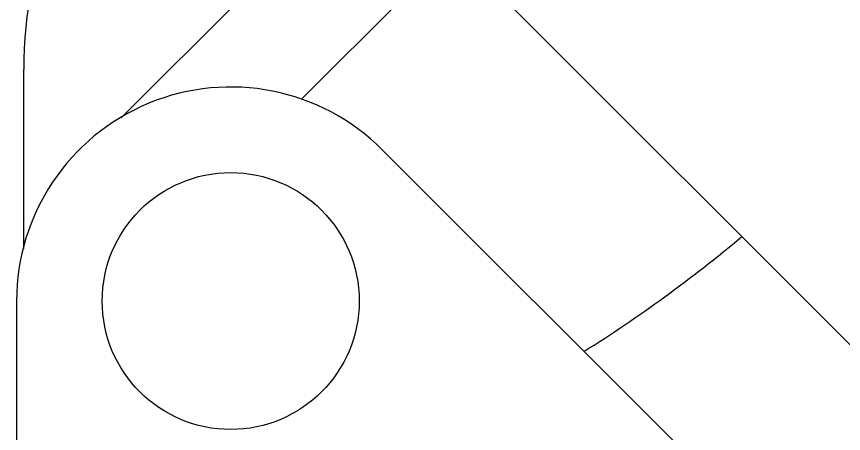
# Model space of a CAD drawing. Extents: x -1396510 to 1250330, y -1892470 to 1623980.
# Drawn here: x -1156419 to -1156143.4, y -63228.2 to -63089.1 of the extents above; entities that cross this region are included whole.
import ezdxf

# ---------------------------------------------------------------- set-up
doc = ezdxf.new("R2010")
doc.units = 0
doc.header["$LTSCALE"] = 1000
doc.header["$MEASUREMENT"] = 0

msp = doc.modelspace()

# ---------------------------------------------------------------- linework, layer by layer
at = {"linetype": 'Continuous'}
for p, q in [((-1156384.09, -63122.9), (-1156182.69, -62921.5)), ((-1156324.07, -63116.73), (-1156155.77, -62948.42)), ((-1156263.47, -63076.32), (-1156125.47, -63214.31)), ((-1156416.62, -63166.58), (-1156416.61, -63106.84)), ((-1156162.97, -63267.68), (-1156297.12, -63133.53)), ((-1156419, -63184.02), (-1156419, -63469.86))]:
    msp.add_line(p, q, dxfattribs=at)
msp.add_circle((-1156347.61, -63184.02), 42.84, dxfattribs=at)
for centre, radius, start, end in [((-1156273.82, -63106.86), 142.79, 135.0001, 179.9914), ((-1156347.61, -63184.02), 71.4, 44.9999, 180), ((-1156483.08, -62797.82), 475.97, 302.1338, 309.9809)]:
    msp.add_arc(centre, radius, start, end, dxfattribs=at)

doc.saveas('drawing.dxf')
